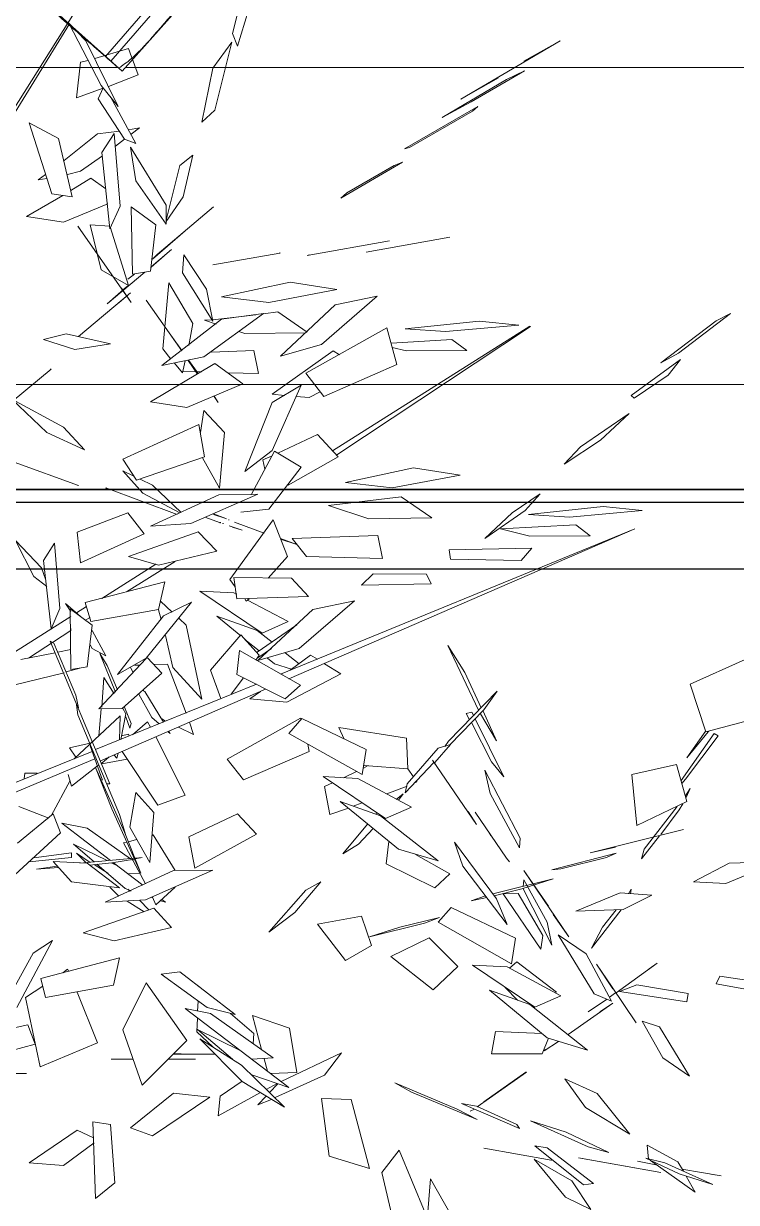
# Model space of a CAD drawing. Header units: metres. Extents: x 42 to 199, y -121 to 268.
# Drawn here: x 123.85 to 124.922, y -85.01 to -83.238 of the extents above; entities that cross this region are included whole.
import ezdxf

# ---------------------------------------------------------------- set-up
doc = ezdxf.new("R2010")
doc.units = ezdxf.units.M
doc.header["$LTSCALE"] = 0.3
doc.layers.get('0').update_dxf_attribs({"color": 8})
doc.layers.add('A-ELEVATION 3', color=8, linetype='Continuous')
doc.layers.add('A-Glass', color=8, linetype='Continuous')
for name, color, linetype, lineweight in [('A-Furniture', 8, 'Continuous', 0), ('A-Hatch', 8, 'Continuous', 9), ('A-LANDSCAPE', 8, 'Continuous', 5), ('DA HOUSE ARCH LAYOUT', 8, 'Continuous', 9)]:
    doc.layers.add(name, color=color, linetype=linetype, lineweight=lineweight)

# ---------------------------------------------------------------- blocks, each defined once
blk = doc.blocks.new('360W_2201 SOUTH_BASE PLAN$0$daybed')
at = {"ltscale": 0.01}
blk.add_wipeout([(2200183.6, -294319.2), (2201887.6, -294319.2), (2201887.6, -294292.4), (2201907.6, -294272.1), (2201887.6, -292874.6), (2201753.1, -292860.7), (2201600.2, -292878.7), (2201465.7, -292864.8), (2201312.9, -292882.9), (2201169, -292869), (2201025.5, -292887), (2200891, -292873), (2200812.1, -292877.8), (2200825.6, -292788.9), (2200818.4, -292713.2), (2200795.6, -292656.8), (2200777.3, -292622.8), (2200752.9, -292590.8), (2200718.4, -292556.3), (2200655.4, -292516.6), (2200628, -292505), (2200571.1, -292493.3), (2200528.4, -292488.2), (2200491.8, -292489.2), (2200450.7, -292496.3), (2200412.6, -292508), (2200367.4, -292531.9), (2200339.5, -292552.7), (2200302.4, -292589.8), (2200283.6, -292610.1), (2200263.3, -292646.2), (2200254.6, -292664.5), (2200238.9, -292699), (2200230.8, -292735.6), (2200225.2, -292755.9), (2200225.7, -292783.3), (2200227.7, -292822.9), (2200231.8, -292848.3), (2200238.9, -292875.2), (2200183.6, -292874.6), (2200183.6, -292894.8), (2200163.4, -292895.1), (2200183.6, -294285.7)], dxfattribs=at)
blk.add_line((2201907.5, -294261), (2200183.3, -294285.7))
blk.add_lwpolyline([(2200183.6, -294319.2), (2200183.6, -292874.6), (2201887.6, -292874.6), (2201887.6, -294319.2)], close=True)
blk.add_lwpolyline([(2200183.5, -294296.8), (2201165.9, -294282.7), (2201907.6, -294272.1)])
blk.add_open_spline([(2200352.2, -294049.5), (2200320.9, -294050.5), (2200292.3, -294052.1), (2200246.6, -294054.9), (2200220, -294058.8), (2200205.1, -294061), (2200198, -294063.4), (2200180.2, -294066.6), (2200180.2, -294070), (2200181.9, -294190), (2200183.7, -294310.1), (2200183.7, -294314.2), (2200210, -294317.3), (2200222.3, -294318.4), (2200236.1, -294318.9), (2200257.3, -294319), (2200412.5, -294316.9), (2200789.4, -294311.5), (2201166.3, -294306.1), (2201422.7, -294302.4), (2201679.2, -294298.7), (2201834.4, -294296.4), (2201855.6, -294295.7), (2201869.4, -294294.8), (2201881.7, -294293.4), (2201907.9, -294289.5), (2201907.8, -294285.4), (2201906.1, -294165.3), (2201904.4, -294045.3), (2201904.3, -294041.9), (2201886.4, -294039.2), (2201879.2, -294037), (2201864.3, -294035.2), (2201837.6, -294032.1), (2201791.8, -294030.7), (2201764, -294029.8), (2201733.7, -294029.8)], degree=2, knots=[0, 0, 0, 1, 1, 2, 2, 3, 3, 4, 4, 5, 5, 6, 6, 7, 8, 9, 9, 10, 10, 11, 11, 12, 13, 14, 14, 15, 15, 16, 16, 17, 17, 18, 18, 19, 19, 20, 20, 20])
blk = doc.blocks.new('02PTRX29')
at = {"color": 8, "linetype": 'Continuous', "transparency": 33554572}
for p, q in [((-0.19261, 0.30615), (-0.1446, 0.22999)), ((-0.22335, 0.27401), (-0.22885, 0.2921)), ((-0.22543, 0.29097), (-0.22202, 0.27756)), ((-0.22202, 0.27756), (-0.22335, 0.27401)), ((-0.18559, 0.26313), (-0.17667, 0.28034)), ((-0.17667, 0.28034), (-0.18141, 0.27553)), ((-0.17686, 0.28021), (-0.14555, 0.22936)), ((-0.30267, 0.26984), (-0.31272, 0.27553)), ((-0.28521, 0.25934), (-0.31272, 0.27553)), ((-0.21652, 0.26794), (-0.22183, 0.27515)), ((-0.21709, 0.2563), (-0.22183, 0.27515)), ((-0.18141, 0.27553), (-0.19033, 0.25731)), ((-0.19583, 0.26604), (-0.19318, 0.27338)), ((-0.19318, 0.27338), (-0.18388, 0.2706)), ((-0.21348, 0.25301), (-0.21652, 0.26794)), ((-0.18198, 0.27009), (-0.17989, 0.26959)), ((-0.17989, 0.26959), (-0.17875, 0.25972)), ((-0.29792, 0.26478), (-0.30286, 0.26718)), ((-0.30286, 0.26718), (-0.28806, 0.25858)), ((-0.28009, 0.25428), (-0.29792, 0.26478)), ((-0.28521, 0.25934), (-0.29565, 0.26528)), ((-0.18767, 0.26288), (-0.19583, 0.26604)), ((-0.19033, 0.25731), (-0.18559, 0.26313)), ((-0.18615, 0.26237), (-0.18615, 0.2625)), ((-0.18615, 0.2625), (-0.18483, 0.25947)), ((-0.17875, 0.25972), (-0.18615, 0.26237)), ((-0.28009, 0.25428), (-0.28806, 0.25858)), ((-0.19526, 0.24707), (-0.18824, 0.25997)), ((-0.18483, 0.25947), (-0.19204, 0.24821)), ((-0.28995, 0.25731), (-0.28844, 0.25605)), ((-0.26965, 0.24555), (-0.28995, 0.25731)), ((-0.28844, 0.25605), (-0.27098, 0.24593)), ((-0.21348, 0.25301), (-0.21709, 0.2563)), ((-0.17382, 0.24846), (-0.16566, 0.25276)), ((-0.16566, 0.25276), (-0.17192, 0.23315)), ((-0.19393, 0.2496), (-0.19621, 0.25137)), ((-0.19621, 0.25137), (-0.19318, 0.25086)), ((-0.19204, 0.24821), (-0.19526, 0.24707)), ((-0.19204, 0.24821), (-0.18957, 0.24631)), ((-0.18919, 0.24985), (-0.1909, 0.22974)), ((-0.18464, 0.24972), (-0.19071, 0.25048)), ((-0.18578, 0.24454), (-0.18919, 0.24985)), ((-0.17534, 0.24239), (-0.18464, 0.24972)), ((-0.17762, 0.23227), (-0.17382, 0.24846)), ((-0.27098, 0.24593), (-0.26965, 0.24555)), ((-0.20361, 0.22999), (-0.19374, 0.24606)), ((-0.19374, 0.24606), (-0.19526, 0.23669)), ((-0.26908, 0.24188), (-0.252, 0.23189)), ((-0.26908, 0.24188), (-0.2668, 0.241)), ((-0.21101, 0.24378), (-0.20836, 0.23227)), ((-0.20741, 0.241), (-0.21101, 0.24378)), ((-0.18805, 0.22341), (-0.18578, 0.24454)), ((-0.18596, 0.24365), (-0.17989, 0.23935)), ((-0.25371, 0.2334), (-0.2668, 0.241)), ((-0.20361, 0.22581), (-0.20741, 0.241)), ((-0.17989, 0.23935), (-0.17629, 0.23847)), ((-0.16813, 0.23695), (-0.17021, 0.23847)), ((-0.19526, 0.23669), (-0.20361, 0.22468)), ((-0.18691, 0.23454), (-0.18274, 0.23745)), ((-0.17724, 0.23404), (-0.18274, 0.23745)), ((-0.17059, 0.23733), (-0.16813, 0.23695)), ((-0.252, 0.23189), (-0.25371, 0.2334)), ((-0.20361, 0.22543), (-0.20836, 0.23227)), ((-0.17192, 0.23315), (-0.17762, 0.23227)), ((-0.17496, 0.23265), (-0.1649, 0.22683)), ((-0.21671, 0.22948), (-0.20115, 0.21633)), ((-0.20361, 0.22468), (-0.20361, 0.22999)), ((-0.19393, 0.22948), (-0.20077, 0.22455)), ((-0.19393, 0.22948), (-0.19431, 0.21089)), ((-0.1909, 0.22974), (-0.18805, 0.22341)), ((-0.17515, 0.22531), (-0.18748, 0.23037)), ((-0.1649, 0.22683), (-0.17515, 0.22531)), ((-0.19982, 0.21506), (-0.20893, 0.2229)), ((-0.19925, 0.21165), (-0.20077, 0.22455)), ((-0.19393, 0.20304), (-0.17913, 0.22417)), ((-0.19318, 0.20772), (-0.18824, 0.22366)), ((-0.18805, 0.22417), (-0.18255, 0.22455)), ((-0.18255, 0.22455), (-0.18559, 0.21203)), ((-0.17951, 0.22366), (-0.17913, 0.22417)), ((-0.25902, 0.21696), (-0.28217, 0.22113)), ((-0.2427, 0.21607), (-0.26547, 0.22012)), ((-0.2427, 0.21607), (-0.24327, 0.2162)), ((-0.23511, 0.21658), (-0.23511, 0.21683)), ((-0.21652, 0.21342), (-0.23511, 0.21671)), ((-0.23511, 0.21671), (-0.23511, 0.21658)), ((-0.20855, 0.2162), (-0.21481, 0.20671)), ((-0.20817, 0.21127), (-0.20855, 0.2162)), ((-0.19944, 0.21291), (-0.20513, 0.21772)), ((-0.20304, 0.21595), (-0.19944, 0.21278)), ((-0.19982, 0.21506), (-0.20115, 0.21633)), ((-0.21652, 0.19786), (-0.20817, 0.21127)), ((-0.19431, 0.21089), (-0.19925, 0.21165)), ((-0.19773, 0.21139), (-0.18729, 0.20266)), ((-0.19299, 0.2095), (-0.19488, 0.21089)), ((-0.18559, 0.21203), (-0.19318, 0.20772)), ((-0.25086, 0.20659), (-0.23796, 0.20861)), ((-0.23208, 0.20304), (-0.25086, 0.20659)), ((-0.23796, 0.20861), (-0.21898, 0.20456)), ((-0.21481, 0.20671), (-0.21652, 0.19786)), ((-0.21101, 0.19722), (-0.20437, 0.20848)), ((-0.20437, 0.20848), (-0.20266, 0.19014)), ((-0.19393, 0.20304), (-0.19128, 0.20696)), ((-0.19318, 0.20772), (-0.19261, 0.20734)), ((-0.18729, 0.20266), (-0.19261, 0.20734)), ((-0.24669, 0.1914), (-0.26206, 0.20481)), ((-0.25048, 0.20241), (-0.26206, 0.20481)), ((-0.21898, 0.20456), (-0.23208, 0.20304)), ((-0.20798, 0.18963), (-0.19811, 0.20368)), ((-0.19052, 0.20292), (-0.19374, 0.2057)), ((-0.19374, 0.2057), (-0.17932, 0.19356)), ((-0.35997, 0.20001), (-0.35599, 0.19798)), ((-0.34555, 0.189), (-0.35997, 0.20001)), ((-0.2353, 0.18812), (-0.25048, 0.20241)), ((-0.23454, 0.20039), (-0.2427, 0.19482)), ((-0.23056, 0.19988), (-0.23454, 0.20039)), ((-0.23056, 0.20001), (-0.21405, 0.18799)), ((-0.21898, 0.19836), (-0.23056, 0.20001)), ((-0.21652, 0.19824), (-0.22847, 0.19963)), ((-0.35599, 0.19798), (-0.34062, 0.18634)), ((-0.30456, 0.19634), (-0.25086, 0.16079)), ((-0.30456, 0.19634), (-0.30438, 0.19634)), ((-0.30438, 0.19634), (-0.30438, 0.19646)), ((-0.30438, 0.19646), (-0.24972, 0.16193)), ((-0.30134, 0.19672), (-0.29033, 0.19786)), ((-0.28103, 0.19495), (-0.30134, 0.19672)), ((-0.29033, 0.19786), (-0.26984, 0.19571)), ((-0.26756, 0.18584), (-0.26472, 0.19596)), ((-0.26472, 0.19596), (-0.24232, 0.18343)), ((-0.20247, 0.18559), (-0.21898, 0.19836)), ((-0.21746, 0.19697), (-0.21424, 0.19811)), ((-0.21424, 0.19811), (-0.21633, 0.19824)), ((-0.20987, 0.19115), (-0.21101, 0.19722)), ((-0.28692, 0.18976), (-0.28274, 0.1928)), ((-0.28274, 0.1928), (-0.26604, 0.19178)), ((-0.26984, 0.19571), (-0.28103, 0.19495)), ((-0.22543, 0.19444), (-0.24232, 0.19457)), ((-0.22373, 0.19495), (-0.22543, 0.19444)), ((-0.20494, 0.19393), (-0.20798, 0.18976)), ((-0.18824, 0.19153), (-0.17591, 0.19431)), ((-0.16965, 0.1928), (-0.17837, 0.19001)), ((-0.17591, 0.19431), (-0.16965, 0.1928)), ((-0.27022, 0.18963), (-0.28692, 0.18976)), ((-0.26623, 0.19052), (-0.27022, 0.18963)), ((-0.24991, 0.18963), (-0.25162, 0.18849)), ((-0.24991, 0.18963), (-0.23303, 0.17762)), ((-0.24669, 0.1914), (-0.2353, 0.18812)), ((-0.22923, 0.18331), (-0.2279, 0.18976)), ((-0.2279, 0.18976), (-0.21614, 0.18925)), ((-0.20266, 0.19014), (-0.20494, 0.18736)), ((-0.17837, 0.19001), (-0.18824, 0.19153)), ((-0.33246, 0.17724), (-0.34612, 0.18723)), ((-0.34271, 0.18293), (-0.34612, 0.18723)), ((-0.34062, 0.18634), (-0.34555, 0.189)), ((-0.21405, 0.18799), (-0.20247, 0.18559)), ((-0.21253, 0.18331), (-0.20987, 0.18698)), ((-0.20968, 0.18698), (-0.21234, 0.18318)), ((-0.20987, 0.18698), (-0.20968, 0.18698)), ((-0.20817, 0.18356), (-0.20893, 0.18685)), ((-0.20817, 0.18356), (-0.20589, 0.18622)), ((-0.34271, 0.18293), (-0.33322, 0.17648)), ((-0.24726, 0.17698), (-0.26756, 0.18584)), ((-0.24232, 0.18343), (-0.24726, 0.17698)), ((-0.22069, 0.18356), (-0.22923, 0.18331)), ((-0.22487, 0.18053), (-0.21709, 0.18609)), ((-0.19925, 0.17546), (-0.21709, 0.18609)), ((-0.21348, 0.18381), (-0.20836, 0.18394)), ((-0.17173, 0.18457), (-0.15712, 0.17243)), ((-0.17154, 0.18457), (-0.17173, 0.18457)), ((-0.241, 0.18015), (-0.23303, 0.17534)), ((-0.241, 0.18015), (-0.23303, 0.16206)), ((-0.22487, 0.18053), (-0.20931, 0.17395)), ((-0.33322, 0.17648), (-0.33246, 0.17724)), ((-0.24327, 0.17673), (-0.24631, 0.17825)), ((-0.23967, 0.17698), (-0.24327, 0.17673)), ((-0.23303, 0.17762), (-0.23644, 0.17724)), ((-0.2169, 0.17711), (-0.21803, 0.17534)), ((-0.21803, 0.17534), (-0.2169, 0.17698)), ((-0.2169, 0.17698), (-0.2169, 0.17711)), ((-0.22543, 0.15624), (-0.23303, 0.17534)), ((-0.21974, 0.16699), (-0.21405, 0.17306)), ((-0.2131, 0.16699), (-0.21405, 0.17306)), ((-0.20931, 0.17395), (-0.19925, 0.17546)), ((-0.16092, 0.17622), (-0.17515, 0.16851)), ((-0.17059, 0.16699), (-0.16092, 0.17622)), ((-0.33189, 0.1723), (-0.31842, 0.16307)), ((-0.32392, 0.16484), (-0.33189, 0.1723)), ((-0.21841, 0.15155), (-0.21974, 0.16699)), ((-0.21424, 0.16028), (-0.21272, 0.16927)), ((-0.21272, 0.16927), (-0.19166, 0.15965)), ((-0.17515, 0.16851), (-0.18103, 0.16218)), ((-0.18103, 0.16218), (-0.17059, 0.16699)), ((-0.32392, 0.16484), (-0.31386, 0.15826)), ((-0.25124, 0.16028), (-0.24555, 0.16648)), ((-0.24555, 0.16648), (-0.23454, 0.1613)), ((-0.31386, 0.15826), (-0.31842, 0.16307)), ((-0.23739, 0.15244), (-0.25124, 0.16028)), ((-0.2501, 0.16168), (-0.2501, 0.16155)), ((-0.23359, 0.1618), (-0.241, 0.15737)), ((-0.23359, 0.1618), (-0.22714, 0.14978)), ((-0.23303, 0.16206), (-0.22543, 0.15624)), ((-0.23037, 0.1594), (-0.23303, 0.16054)), ((-0.21367, 0.16003), (-0.21841, 0.15155)), ((-0.19545, 0.15383), (-0.21424, 0.16028)), ((-0.27212, 0.15725), (-0.28502, 0.15522)), ((-0.25333, 0.1532), (-0.27212, 0.15725)), ((-0.23208, 0.14574), (-0.241, 0.15737)), ((-0.23037, 0.1594), (-0.23094, 0.15687)), ((-0.19166, 0.15965), (-0.19545, 0.15383)), ((-0.16149, 0.15877), (-0.17932, 0.15231)), ((-0.26623, 0.15168), (-0.28502, 0.15522)), ((-0.1964, 0.15409), (-0.19982, 0.15244)), ((-0.19166, 0.15636), (-0.19716, 0.15016)), ((-0.19166, 0.15636), (-0.19488, 0.15484)), ((-0.25333, 0.1532), (-0.26623, 0.15168)), ((-0.19982, 0.15244), (-0.20779, 0.14485)), ((-0.18691, 0.15168), (-0.20665, 0.14434)), ((-0.18691, 0.15168), (-0.18729, 0.15143)), ((-0.17932, 0.15231), (-0.17913, 0.15231)), ((-0.29944, 0.14472), (-0.30722, 0.15004)), ((-0.30722, 0.15004), (-0.30305, 0.14536)), ((-0.2687, 0.14915), (-0.27724, 0.14333)), ((-0.24859, 0.14675), (-0.2687, 0.14915)), ((-0.22904, 0.14991), (-0.21044, 0.14181)), ((-0.21822, 0.14978), (-0.22904, 0.14991)), ((-0.19925, 0.14105), (-0.21822, 0.14978)), ((-0.20741, 0.14472), (-0.19716, 0.15016)), ((-0.32468, 0.14649), (-0.3355, 0.14536)), ((-0.3355, 0.14536), (-0.31538, 0.14359)), ((-0.304, 0.14434), (-0.32468, 0.14649)), ((-0.304, 0.14434), (-0.31538, 0.14359)), ((-0.30305, 0.14536), (-0.29185, 0.13764)), ((-0.29185, 0.13764), (-0.29944, 0.14472)), ((-0.25978, 0.14308), (-0.24859, 0.14675)), ((-0.2243, 0.14498), (-0.23208, 0.14574)), ((-0.22012, 0.14321), (-0.21671, 0.14447)), ((-0.22012, 0.14321), (-0.21671, 0.14434)), ((-0.19754, 0.1389), (-0.19299, 0.14472)), ((-0.19299, 0.14472), (-0.17894, 0.13941)), ((-0.32107, 0.1384), (-0.31709, 0.14143)), ((-0.31709, 0.14143), (-0.29622, 0.1403)), ((-0.27724, 0.14333), (-0.25978, 0.14308)), ((-0.23322, 0.14283), (-0.2372, 0.13271)), ((-0.22126, 0.12625), (-0.23322, 0.14283)), ((-0.22259, 0.14219), (-0.23075, 0.13916)), ((-0.22468, 0.13992), (-0.22107, 0.14118)), ((-0.22202, 0.1408), (-0.22468, 0.13992)), ((-0.22107, 0.14283), (-0.22107, 0.14283)), ((-0.22107, 0.14283), (-0.22088, 0.14283)), ((-0.22031, 0.14308), (-0.22012, 0.14321)), ((-0.22031, 0.14308), (-0.22031, 0.14308)), ((-0.21936, 0.14181), (-0.21955, 0.14181)), ((-0.21936, 0.14181), (-0.21936, 0.14169)), ((-0.21936, 0.14169), (-0.21936, 0.14181)), ((-0.2186, 0.14207), (-0.21879, 0.14207)), ((-0.21879, 0.14207), (-0.2186, 0.14207)), ((-0.21841, 0.14207), (-0.2186, 0.14207)), ((-0.2186, 0.14207), (-0.2186, 0.14194)), ((-0.21462, 0.14346), (-0.21841, 0.14207)), ((-0.19925, 0.14105), (-0.21044, 0.14181)), ((-0.2353, 0.10007), (-0.33341, 0.1403)), ((-0.33341, 0.1403), (-0.23758, 0.0988)), ((-0.30438, 0.13827), (-0.32107, 0.1384)), ((-0.30438, 0.13827), (-0.29622, 0.1403)), ((-0.26225, 0.13852), (-0.26358, 0.13207)), ((-0.23853, 0.13764), (-0.26225, 0.13852)), ((-0.24251, 0.13271), (-0.23853, 0.13764)), ((-0.2353, 0.13764), (-0.23986, 0.13599)), ((-0.23986, 0.13599), (-0.2353, 0.13751)), ((-0.21253, 0.13954), (-0.21765, 0.1341)), ((-0.21253, 0.13954), (-0.19318, 0.13271)), ((-0.17989, 0.13093), (-0.19754, 0.1389)), ((-0.17894, 0.13941), (-0.17989, 0.13093)), ((-0.28198, 0.13448), (-0.30494, 0.13498)), ((-0.30191, 0.13157), (-0.30494, 0.13498)), ((-0.28198, 0.13448), (-0.28236, 0.13195)), ((-0.21765, 0.1341), (-0.20153, 0.1303)), ((-0.17268, 0.13637), (-0.1742, 0.11828)), ((-0.17268, 0.13637), (-0.16965, 0.13157)), ((-0.16908, 0.12954), (-0.16187, 0.13713)), ((-0.16187, 0.13713), (-0.16699, 0.12714)), ((-0.28236, 0.13195), (-0.30191, 0.13157)), ((-0.26358, 0.13207), (-0.24251, 0.13271)), ((-0.2372, 0.13271), (-0.23189, 0.12663)), ((-0.19261, 0.12284), (-0.20608, 0.13131)), ((-0.19318, 0.13271), (-0.20153, 0.1303)), ((-0.17173, 0.11259), (-0.16965, 0.13157)), ((-0.27572, 0.12777), (-0.27705, 0.12512)), ((-0.26092, 0.1279), (-0.27572, 0.12777)), ((-0.25769, 0.12474), (-0.26092, 0.1279)), ((-0.20058, 0.13055), (-0.20077, 0.13055)), ((-0.20077, 0.13055), (-0.18578, 0.12107)), ((-0.17021, 0.12638), (-0.16908, 0.12954)), ((-0.27705, 0.12512), (-0.25769, 0.12474)), ((-0.24308, 0.12157), (-0.23834, 0.12663)), ((-0.2224, 0.12689), (-0.23834, 0.12663)), ((-0.22316, 0.12094), (-0.2224, 0.12689)), ((-0.22278, 0.12423), (-0.22126, 0.12625)), ((-0.20323, 0.12562), (-0.18122, 0.11993)), ((-0.20153, 0.11803), (-0.20323, 0.12562)), ((-0.16699, 0.12714), (-0.17059, 0.12436)), ((-0.24308, 0.12157), (-0.22316, 0.12094)), ((-0.21291, 0.12309), (-0.23018, 0.11145)), ((-0.22581, 0.12031), (-0.22657, 0.12094)), ((-0.22581, 0.12031), (-0.22543, 0.12094)), ((-0.22316, 0.12221), (-0.2224, 0.12258)), ((-0.2224, 0.12258), (-0.21291, 0.12309)), ((-0.18578, 0.12107), (-0.18615, 0.12119)), ((-0.2558, 0.12043), (-0.24422, 0.11803)), ((-0.2558, 0.12043), (-0.24043, 0.10715)), ((-0.22904, 0.10386), (-0.24422, 0.11803)), ((-0.23739, 0.11462), (-0.22619, 0.12056)), ((-0.20285, 0.11626), (-0.21063, 0.12005)), ((-0.21063, 0.12005), (-0.19811, 0.10449)), ((-0.20209, 0.12031), (-0.20532, 0.11727)), ((-0.20228, 0.11525), (-0.20153, 0.1179)), ((-0.18274, 0.11462), (-0.20153, 0.11803)), ((-0.18312, 0.1136), (-0.17705, 0.11816)), ((-0.18122, 0.11993), (-0.18274, 0.11462)), ((-0.17875, 0.11702), (-0.1816, 0.11879)), ((-0.17572, 0.11968), (-0.17989, 0.11601)), ((-0.17724, 0.1174), (-0.17572, 0.11968)), ((-0.17705, 0.11816), (-0.17724, 0.10133)), ((-0.1742, 0.11828), (-0.17173, 0.11259)), ((-0.23018, 0.11145), (-0.23739, 0.11462)), ((-0.21765, 0.11613), (-0.22885, 0.11221)), ((-0.2243, 0.11069), (-0.21765, 0.11613)), ((-0.20722, 0.1155), (-0.20912, 0.1136)), ((-0.19014, 0.09994), (-0.20285, 0.11626)), ((-0.18122, 0.11499), (-0.18255, 0.11575)), ((-0.1279, 0.08489), (-0.17724, 0.11601)), ((-0.23986, 0.11373), (-0.22885, 0.10614)), ((-0.22885, 0.11221), (-0.23303, 0.10892)), ((-0.20912, 0.1136), (-0.21348, 0.09311)), ((-0.18312, 0.11221), (-0.18691, 0.10513)), ((-0.18179, 0.10209), (-0.18312, 0.1136)), ((-0.17724, 0.11221), (-0.17724, 0.11272)), ((-0.16547, 0.10449), (-0.17724, 0.11221)), ((-0.2816, 0.10804), (-0.29014, 0.09007)), ((-0.28635, 0.10057), (-0.2816, 0.10804)), ((-0.22942, 0.10538), (-0.2243, 0.11095)), ((-0.22942, 0.10652), (-0.22543, 0.10968)), ((-0.2243, 0.11095), (-0.21595, 0.10121)), ((-0.20551, 0.10196), (-0.20342, 0.11082)), ((-0.17154, 0.10918), (-0.18805, 0.06971)), ((-0.18255, 0.10816), (-0.18312, 0.10715)), ((-0.17856, 0.09425), (-0.17249, 0.10867)), ((-0.17249, 0.10867), (-0.17154, 0.10918)), ((-0.24365, 0.10538), (-0.24555, 0.10424)), ((-0.24365, 0.10538), (-0.23796, 0.10121)), ((-0.24081, 0.09703), (-0.22392, 0.10665)), ((-0.24043, 0.10715), (-0.22904, 0.10386)), ((-0.23663, 0.10601), (-0.24043, 0.10298)), ((-0.23359, 0.10298), (-0.2317, 0.10449)), ((-0.23284, 0.10715), (-0.22904, 0.10462)), ((-0.23075, 0.10538), (-0.23037, 0.10563)), ((-0.22847, 0.10399), (-0.22942, 0.10538)), ((-0.22392, 0.10665), (-0.22316, 0.09994)), ((-0.20247, 0.10032), (-0.19849, 0.10462)), ((-0.19811, 0.10449), (-0.19014, 0.09994)), ((-0.19811, 0.10449), (-0.19811, 0.10437)), ((-0.18957, 0.09513), (-0.18521, 0.10576)), ((-0.18521, 0.10576), (-0.18729, 0.10247)), ((-0.18312, 0.10715), (-0.18691, 0.10513)), ((-0.17724, 0.1069), (-0.17363, 0.10614)), ((-0.16338, 0.10411), (-0.17287, 0.10601)), ((-0.34878, 0.09728), (-0.36396, 0.10411)), ((-0.24745, 0.10298), (-0.252, 0.10019)), ((-0.23834, 0.10146), (-0.23359, 0.10298)), ((-0.21348, 0.09311), (-0.20551, 0.10196)), ((-0.20399, 0.10285), (-0.20912, 0.08931)), ((-0.20399, 0.10285), (-0.2002, 0.10272)), ((-0.19811, 0.10437), (-0.18502, 0.09045)), ((-0.1964, 0.1026), (-0.19488, 0.1026)), ((-0.1945, 0.10057), (-0.19374, 0.10196)), ((-0.18729, 0.10247), (-0.19014, 0.09577)), ((-0.18179, 0.10209), (-0.17724, 0.10133)), ((-0.1797, 0.10171), (-0.17591, 0.1007)), ((-0.1797, 0.10171), (-0.1797, 0.10171)), ((-0.2909, 0.09071), (-0.28635, 0.10057)), ((-0.23701, 0.09235), (-0.252, 0.10019)), ((-0.2372, 0.09905), (-0.23739, 0.09893)), ((-0.22316, 0.09994), (-0.23663, 0.09324)), ((-0.23568, 0.09994), (-0.23606, 0.09981)), ((-0.22164, 0.0945), (-0.22506, 0.09905)), ((-0.21595, 0.10121), (-0.21879, 0.09336)), ((-0.19147, 0.09058), (-0.20247, 0.10032)), ((-0.18919, 0.09463), (-0.18634, 0.09918)), ((-0.18634, 0.09918), (-0.18578, 0.09096)), ((-0.17534, 0.10045), (-0.1613, 0.09703)), ((-0.35314, 0.08413), (-0.34878, 0.09728)), ((-0.29166, 0.0902), (-0.29527, 0.09539)), ((-0.29527, 0.09539), (-0.28179, 0.08147)), ((-0.23663, 0.09324), (-0.24081, 0.09703)), ((-0.1854, 0.07603), (-0.23113, 0.09589)), ((-0.2298, 0.09526), (-0.22676, 0.09324)), ((-0.22866, 0.09728), (-0.18407, 0.07919)), ((-0.21765, 0.09678), (-0.21746, 0.09678)), ((-0.20285, 0.08678), (-0.19773, 0.09526)), ((-0.19773, 0.09526), (-0.19716, 0.09551)), ((-0.19735, 0.09539), (-0.19735, 0.09564)), ((-0.22676, 0.09324), (-0.23701, 0.09235)), ((-0.19602, 0.0945), (-0.19963, 0.08805)), ((-0.17932, 0.09071), (-0.17856, 0.09425)), ((-0.17913, 0.08881), (-0.17875, 0.09159)), ((-0.29508, 0.0816), (-0.29147, 0.08982)), ((-0.29071, 0.08906), (-0.29508, 0.0816)), ((-0.28217, 0.08046), (-0.29166, 0.0902)), ((-0.28881, 0.08855), (-0.28825, 0.08957)), ((-0.28673, 0.08919), (-0.28825, 0.08957)), ((-0.28768, 0.08742), (-0.28673, 0.08919)), ((-0.19204, 0.09096), (-0.19393, 0.0864)), ((-0.19356, 0.08514), (-0.19242, 0.0883)), ((-0.19242, 0.08906), (-0.19166, 0.09058)), ((-0.19109, 0.08198), (-0.19242, 0.08906)), ((-0.18502, 0.09045), (-0.19147, 0.09058)), ((-0.17818, 0.07666), (-0.1909, 0.08855)), ((-0.1909, 0.08855), (-0.19071, 0.08185)), ((-0.19071, 0.06123), (-0.17913, 0.08881)), ((-0.18559, 0.09045), (-0.18502, 0.08299)), ((-0.35314, 0.08413), (-0.36529, 0.08729)), ((-0.29716, 0.0716), (-0.28919, 0.08767)), ((-0.28825, 0.08653), (-0.29375, 0.07578)), ((-0.25143, 0.08527), (-0.27022, 0.08236)), ((-0.25902, 0.07919), (-0.24118, 0.0878)), ((-0.25295, 0.0821), (-0.25143, 0.08527)), ((-0.24118, 0.0878), (-0.23758, 0.08362)), ((-0.241, 0.08742), (-0.24081, 0.08792)), ((-0.24081, 0.08792), (-0.2205, 0.07654)), ((-0.21006, 0.08678), (-0.2112, 0.08337)), ((-0.20703, 0.08539), (-0.2112, 0.08337)), ((-0.20247, 0.08767), (-0.20342, 0.08704)), ((-0.19963, 0.08805), (-0.20171, 0.08628)), ((-0.19849, 0.08691), (-0.19925, 0.08539)), ((-0.19431, 0.08324), (-0.19849, 0.08691)), ((-0.19356, 0.08514), (-0.19393, 0.0864)), ((-0.35542, 0.08362), (-0.35656, 0.08299)), ((-0.34745, 0.07097), (-0.35656, 0.08299)), ((-0.34631, 0.07059), (-0.35542, 0.08362)), ((-0.35371, 0.08413), (-0.3539, 0.08425)), ((-0.35371, 0.08413), (-0.34783, 0.07692)), ((-0.34783, 0.07692), (-0.35314, 0.08438)), ((-0.2706, 0.07388), (-0.27022, 0.08236)), ((-0.25788, 0.07224), (-0.23758, 0.08362)), ((-0.20077, 0.08274), (-0.20893, 0.06654)), ((-0.20437, 0.08425), (-0.20475, 0.08362)), ((-0.20418, 0.08413), (-0.20475, 0.08362)), ((-0.19318, 0.08349), (-0.19337, 0.08299)), ((-0.19128, 0.08299), (-0.19318, 0.08349)), ((-0.27895, 0.07957), (-0.28236, 0.08058)), ((-0.28236, 0.08058), (-0.278, 0.07565)), ((-0.28084, 0.08008), (-0.28179, 0.08147)), ((-0.27041, 0.06971), (-0.27895, 0.07957)), ((-0.25788, 0.07224), (-0.25902, 0.07919)), ((-0.24327, 0.07869), (-0.24289, 0.08071)), ((-0.22506, 0.07084), (-0.24327, 0.07869)), ((-0.20134, 0.06376), (-0.19147, 0.07869)), ((-0.18596, 0.07072), (-0.18255, 0.08021)), ((-0.00759, 0.00772), (-0.18312, 0.07869)), ((-0.17686, 0.0797), (-0.18255, 0.08096)), ((-0.17686, 0.0797), (-0.17856, 0.07704)), ((-0.29716, 0.0716), (-0.29375, 0.07578)), ((-0.28957, 0.05845), (-0.27743, 0.07628)), ((-0.27743, 0.07628), (-0.27914, 0.07363)), ((-0.278, 0.07565), (-0.27781, 0.07565)), ((-0.27781, 0.07565), (-0.26984, 0.06718)), ((-0.2205, 0.07654), (-0.22506, 0.07084)), ((-0.1928, 0.07654), (-0.18578, 0.07527)), ((-0.19033, 0.07818), (-0.18995, 0.07679)), ((-0.18995, 0.07679), (-0.18919, 0.07768)), ((-0.18786, 0.07717), (-0.18578, 0.0754)), ((-0.13947, 0.05794), (-0.18388, 0.07666)), ((-0.34498, 0.07502), (-0.34783, 0.06477)), ((-0.33265, 0.07224), (-0.34498, 0.07502)), ((-0.33265, 0.07224), (-0.33398, 0.05819)), ((-0.29185, 0.0735), (-0.30172, 0.05465)), ((-0.29337, 0.06705), (-0.29185, 0.0735)), ((-0.2706, 0.07388), (-0.27212, 0.0716)), ((-0.25845, 0.07477), (-0.2706, 0.07388)), ((-0.25826, 0.07401), (-0.25959, 0.07477)), ((-0.25276, 0.07135), (-0.25637, 0.07312)), ((-0.18407, 0.07426), (-0.19204, 0.0563)), ((-0.18407, 0.07426), (-0.18862, 0.06275)), ((-0.18502, 0.07489), (-0.18502, 0.07477)), ((-0.18502, 0.07477), (-0.18464, 0.07464)), ((-0.18464, 0.07464), (-0.17743, 0.06907)), ((-0.17743, 0.06907), (-0.17648, 0.07224)), ((-0.16452, 0.07261), (-0.16794, 0.07261)), ((-0.16433, 0.0711), (-0.16452, 0.07261)), ((-0.34745, 0.07097), (-0.3465, 0.06983)), ((-0.27306, 0.07021), (-0.27306, 0.07034)), ((-0.27306, 0.07021), (-0.2725, 0.06996)), ((-0.25675, 0.07122), (-0.27155, 0.06325)), ((-0.26984, 0.06718), (-0.27041, 0.06971)), ((-0.26472, 0.06692), (-0.27041, 0.06907)), ((-0.26434, 0.06009), (-0.24707, 0.07173)), ((-0.25675, 0.07122), (-0.24707, 0.07173)), ((-0.24745, 0.06895), (-0.24972, 0.06996)), ((-0.24897, 0.06123), (-0.24745, 0.06895)), ((-0.18805, 0.06971), (-0.1871, 0.06971)), ((-0.17705, 0.07059), (-0.17173, 0.06085)), ((-0.34878, 0.06844), (-0.34745, 0.06642)), ((-0.34764, 0.06591), (-0.34878, 0.06844)), ((-0.30153, 0.05199), (-0.29337, 0.06705)), ((-0.26737, 0.0654), (-0.26927, 0.06692)), ((-0.26927, 0.06692), (-0.26794, 0.06515)), ((-0.20134, 0.06376), (-0.20893, 0.06654)), ((-0.2002, 0.06174), (-0.19526, 0.0673)), ((-0.19356, 0.05769), (-0.19526, 0.0673)), ((-0.33398, 0.05819), (-0.34783, 0.06477)), ((-0.34669, 0.06414), (-0.34574, 0.06249)), ((-0.34574, 0.06249), (-0.34062, 0.05566)), ((-0.34517, 0.06338), (-0.33606, 0.05161)), ((-0.27155, 0.06325), (-0.26434, 0.06009)), ((-0.26794, 0.05161), (-0.25181, 0.06477)), ((-0.25181, 0.06477), (-0.26301, 0.06085)), ((-0.25542, 0.06351), (-0.25788, 0.06439)), ((-0.25409, 0.063), (-0.24897, 0.06123)), ((-0.18862, 0.06275), (-0.19659, 0.04491)), ((-0.17116, 0.06022), (-0.16281, 0.06338)), ((-0.29792, 0.04908), (-0.28919, 0.06186)), ((-0.2873, 0.06199), (-0.28957, 0.05845)), ((-0.26301, 0.06085), (-0.27895, 0.04833)), ((-0.26358, 0.06034), (-0.26377, 0.06047)), ((-0.26168, 0.06136), (-0.26206, 0.06161)), ((-0.22335, 0.06136), (-0.22866, 0.05579)), ((-0.22335, 0.06136), (-0.20987, 0.05503)), ((-0.2002, 0.06174), (-0.19906, 0.04795)), ((-0.19242, 0.05541), (-0.19071, 0.06123)), ((-0.17477, 0.05883), (-0.18824, 0.04845)), ((-0.18179, 0.05743), (-0.17477, 0.05883)), ((-0.17439, 0.05617), (-0.1723, 0.06136)), ((-0.1723, 0.06136), (-0.16243, 0.05326)), ((-0.34688, 0.05705), (-0.32107, 0.0506)), ((-0.29299, 0.0563), (-0.29356, 0.05541)), ((-0.25694, 0.05301), (-0.26092, 0.05731)), ((-0.2594, 0.05857), (-0.25257, 0.05035)), ((-0.21158, 0.0463), (-0.22866, 0.05579)), ((-0.20001, 0.05554), (-0.20608, 0.04567)), ((-0.19982, 0.05541), (-0.20001, 0.05554)), ((-0.19906, 0.04795), (-0.19356, 0.05769)), ((-0.19204, 0.0563), (-0.19659, 0.04491)), ((-0.19374, 0.04896), (-0.18179, 0.05743)), ((-0.16168, 0.04453), (-0.17439, 0.05617)), ((-0.33531, 0.04896), (-0.34024, 0.05528)), ((-0.30172, 0.05465), (-0.30153, 0.05199)), ((-0.2835, 0.05351), (-0.29508, 0.03783)), ((-0.28578, 0.04693), (-0.2835, 0.05351)), ((-0.26453, 0.04757), (-0.26528, 0.05377)), ((-0.25257, 0.05035), (-0.25694, 0.05301)), ((-0.20987, 0.05503), (-0.21158, 0.0463)), ((-0.19185, 0.05339), (-0.19792, 0.042)), ((-0.19318, 0.05364), (-0.19545, 0.05427)), ((-0.1928, 0.05351), (-0.19185, 0.05339)), ((-0.18729, 0.04845), (-0.17799, 0.05301)), ((-0.18369, 0.04807), (-0.17799, 0.05301)), ((-0.33606, 0.05161), (-0.33531, 0.04896)), ((-0.32828, 0.05048), (-0.32563, 0.04934)), ((-0.31045, 0.04592), (-0.32828, 0.05048)), ((-0.32107, 0.0506), (-0.3281, 0.05212)), ((-0.32563, 0.04934), (-0.31291, 0.04617)), ((-0.29868, 0.04807), (-0.29792, 0.04908)), ((-0.27269, 0.0501), (-0.28217, 0.04478)), ((-0.26794, 0.05161), (-0.27895, 0.04833)), ((-0.19697, 0.04934), (-0.19507, 0.04908)), ((-0.19507, 0.04896), (-0.19697, 0.04934)), ((-0.19488, 0.04908), (-0.1797, 0.04769)), ((-0.18255, 0.04795), (-0.17875, 0.05048)), ((-0.17875, 0.05048), (-0.18141, 0.04795)), ((-0.17743, 0.04934), (-0.17743, 0.0506)), ((-0.17743, 0.0506), (-0.16699, 0.04921)), ((-0.17743, 0.04934), (-0.16566, 0.04807)), ((-0.37326, 0.0482), (-0.35865, 0.04213)), ((-0.3596, 0.04769), (-0.37326, 0.0482)), ((-0.3596, 0.04769), (-0.34973, 0.04251)), ((-0.31291, 0.04617), (-0.31045, 0.04592)), ((-0.28578, 0.04693), (-0.29811, 0.03074)), ((-0.278, 0.04086), (-0.26453, 0.04757)), ((-0.2057, 0.04567), (-0.21652, 0.0458)), ((-0.21652, 0.0458), (-0.19792, 0.03757)), ((-0.189, 0.04782), (-0.19716, 0.04162)), ((-0.18862, 0.04782), (-0.19488, 0.04883)), ((-0.1945, 0.04845), (-0.19412, 0.04871)), ((-0.18445, 0.04744), (-0.19223, 0.04074)), ((-0.18179, 0.04769), (-0.19071, 0.04086)), ((-0.18862, 0.04769), (-0.18976, 0.04719)), ((-0.18862, 0.04782), (-0.18236, 0.04719)), ((-0.18748, 0.04491), (-0.18369, 0.04731)), ((-0.1723, 0.0482), (-0.18179, 0.04769)), ((-0.17743, 0.04251), (-0.1723, 0.0482)), ((-0.16775, 0.04605), (-0.17382, 0.04655)), ((-0.16775, 0.04605), (-0.17344, 0.04693)), ((-0.34973, 0.04251), (-0.35865, 0.04213)), ((-0.30267, 0.04567), (-0.31519, 0.02733)), ((-0.3021, 0.04061), (-0.31083, 0.04339)), ((-0.31083, 0.04339), (-0.29413, 0.03922)), ((-0.3095, 0.0358), (-0.30267, 0.04567)), ((-0.30912, 0.03137), (-0.30267, 0.04314)), ((-0.30267, 0.04314), (-0.30248, 0.04124)), ((-0.28217, 0.04478), (-0.278, 0.04086)), ((-0.24232, 0.04023), (-0.2465, 0.04251)), ((-0.23929, 0.03403), (-0.2465, 0.04251)), ((-0.18672, 0.03694), (-0.2057, 0.04567)), ((-0.19299, 0.04478), (-0.19621, 0.04491)), ((-0.19071, 0.04086), (-0.17743, 0.04251)), ((-0.33815, 0.03884), (-0.32942, 0.03947)), ((-0.33246, 0.04048), (-0.33227, 0.03922)), ((-0.3317, 0.03922), (-0.33246, 0.04048)), ((-0.32942, 0.03947), (-0.31709, 0.03441)), ((-0.30248, 0.04061), (-0.31045, 0.02505)), ((-0.30798, 0.0277), (-0.30115, 0.03934)), ((-0.29697, 0.03922), (-0.30741, 0.02391)), ((-0.29451, 0.03871), (-0.3021, 0.04061)), ((-0.30115, 0.03934), (-0.29697, 0.03922)), ((-0.24232, 0.04023), (-0.23208, 0.02859)), ((-0.20608, 0.04111), (-0.20077, 0.03618)), ((-0.19223, 0.04074), (-0.19393, 0.0401)), ((-0.19393, 0.0401), (-0.19356, 0.03998)), ((-0.19356, 0.03998), (-0.19299, 0.04048)), ((-0.19052, 0.03858), (-0.18805, 0.04111)), ((-0.33018, 0.03492), (-0.33815, 0.03884)), ((-0.29811, 0.03074), (-0.29508, 0.03783)), ((-0.29242, 0.03821), (-0.28806, 0.03732)), ((-0.28806, 0.03732), (-0.29204, 0.03871)), ((-0.20342, 0.03694), (-0.20247, 0.0377)), ((-0.20209, 0.03732), (-0.20342, 0.03694)), ((-0.20077, 0.03618), (-0.19982, 0.03833)), ((-0.19963, 0.03821), (-0.19982, 0.03808)), ((-0.19887, 0.03479), (-0.19621, 0.03745)), ((-0.19792, 0.03757), (-0.18672, 0.03694)), ((-0.1928, 0.03719), (-0.19754, 0.03428)), ((-0.31709, 0.03441), (-0.33018, 0.03492)), ((-0.32961, 0.03479), (-0.32145, 0.02416)), ((-0.32449, 0.02998), (-0.32828, 0.03479)), ((-0.31519, 0.02733), (-0.31083, 0.03352)), ((-0.30039, 0.02695), (-0.28255, 0.03542)), ((-0.28255, 0.03542), (-0.27895, 0.03137)), ((-0.25769, 0.03302), (-0.26054, 0.02492)), ((-0.24555, 0.03087), (-0.25769, 0.03302)), ((-0.23208, 0.02859), (-0.23929, 0.03403)), ((-0.20513, 0.02986), (-0.2002, 0.0353)), ((-0.2002, 0.0353), (-0.18065, 0.02846)), ((-0.32145, 0.02416), (-0.32449, 0.02998)), ((-0.31045, 0.02505), (-0.30912, 0.03137)), ((-0.27895, 0.03137), (-0.29925, 0.01986)), ((-0.27515, 0.03112), (-0.27933, 0.03264)), ((-0.27933, 0.03264), (-0.26832, 0.02998)), ((-0.25997, 0.02733), (-0.27515, 0.03112)), ((-0.26832, 0.02998), (-0.25997, 0.02733)), ((-0.25333, 0.02075), (-0.24555, 0.03087)), ((-0.18919, 0.02619), (-0.20513, 0.02986)), ((-0.32221, 0.01151), (-0.31216, 0.02783)), ((-0.31216, 0.02783), (-0.31994, 0.02264)), ((-0.30741, 0.02391), (-0.30798, 0.0277)), ((-0.29925, 0.01986), (-0.30039, 0.02695)), ((-0.28445, 0.0191), (-0.27648, 0.02707)), ((-0.27648, 0.02707), (-0.26585, 0.02189)), ((-0.18065, 0.02846), (-0.18919, 0.02619)), ((-0.1668, 0.02277), (-0.17211, 0.02631)), ((-0.17211, 0.02631), (-0.16224, 0.00772)), ((-0.26054, 0.02492), (-0.25333, 0.02075)), ((-0.33739, 0.01847), (-0.33967, 0.01999)), ((-0.32828, 0.01177), (-0.33967, 0.01999)), ((-0.32734, 0.0129), (-0.32278, 0.01974)), ((-0.31994, 0.02264), (-0.32696, 0.00949)), ((-0.32278, 0.01974), (-0.32696, 0.01366)), ((-0.31178, 0.01202), (-0.30077, 0.02037)), ((-0.30077, 0.02037), (-0.29868, 0.0186)), ((-0.26585, 0.02189), (-0.27762, 0.01265)), ((-0.19071, 0.02151), (-0.16889, 0.01581)), ((-0.189, 0.01392), (-0.19071, 0.02151)), ((-0.15712, 0.00531), (-0.1668, 0.02277)), ((-0.35694, 0.01645), (-0.37914, 0.01316)), ((-0.35599, 0.0143), (-0.35694, 0.01645)), ((-0.29811, 0.01898), (-0.31291, 0.01101)), ((-0.3057, 0.00784), (-0.28844, 0.01948)), ((-0.28844, 0.01948), (-0.29811, 0.01898)), ((-0.27762, 0.01265), (-0.28445, 0.0191)), ((-0.22278, 0.00582), (-0.20741, 0.01758)), ((-0.20228, 0.01695), (-0.215, 0.00772)), ((-0.20741, 0.01758), (-0.20228, 0.01695)), ((-0.17629, 0.01834), (-0.17667, 0.01771)), ((-0.17629, 0.01834), (-0.17496, 0.01733)), ((-0.35599, 0.0143), (-0.3744, 0.01101)), ((-0.34821, 0.01164), (-0.33398, 0.01404)), ((-0.32923, 0.01214), (-0.33398, 0.01404)), ((-0.32696, 0.01366), (-0.33379, 0.00354)), ((-0.29754, 0.01328), (-0.30096, 0.00974)), ((-0.21253, 0.01379), (-0.21386, 0.01265)), ((-0.21253, 0.01379), (-0.21253, 0.01366)), ((-0.21253, 0.01366), (-0.21253, 0.01379)), ((-0.20931, -0.00139), (-0.19811, 0.01455)), ((-0.19811, 0.01455), (-0.19166, 0.00152)), ((-0.17021, 0.0105), (-0.189, 0.01392)), ((-0.16889, 0.01581), (-0.17021, 0.0105)), ((-0.16471, 0.0105), (-0.16946, 0.01366)), ((-0.34821, 0.01164), (-0.34783, 0.00936)), ((-0.34783, 0.00936), (-0.32923, 0.01214)), ((-0.32639, 0.01063), (-0.3281, 0.01177)), ((-0.32696, 0.00949), (-0.32221, 0.01151)), ((-0.32639, 0.01063), (-0.32639, 0.0105)), ((-0.32563, 0.00999), (-0.3205, 0.00658)), ((-0.31291, 0.01101), (-0.3057, 0.00784)), ((-0.31178, 0.01202), (-0.3114, 0.01177)), ((-0.30912, -0.00063), (-0.29318, 0.01252)), ((-0.29318, 0.01252), (-0.30438, 0.0086)), ((-0.18464, -0.00202), (-0.17894, 0.01202)), ((-0.16471, 0.0105), (-0.1687, -0.00873)), ((-0.315, 0.00025), (-0.32734, 0.00898)), ((-0.32734, 0.00898), (-0.32373, 0.00658)), ((-0.30438, 0.0086), (-0.32031, -0.00405)), ((-0.30456, 0.00848), (-0.30475, 0.00848)), ((-0.23758, -0.01442), (-0.20893, 0.00746)), ((-0.215, 0.00772), (-0.22278, 0.00582)), ((-0.20893, 0.00746), (-0.21595, 0.00607)), ((-0.21253, 0.00949), (-0.21234, 0.0067)), ((-0.3355, 0.00392), (-0.34119, -0.0062)), ((-0.34024, 0.0024), (-0.3355, 0.00392)), ((-0.22752, 0.00557), (-0.23777, 0.00202)), ((-0.21595, 0.00607), (-0.23322, -0.0062)), ((-0.22999, -0.00392), (-0.22752, 0.00557)), ((-0.22145, 0.00607), (-0.2279, 0.00051)), ((-0.21234, 0.00481), (-0.21215, 0.00101)), ((-0.34024, 0.0024), (-0.34859, -0.01126)), ((-0.30779, 0.00051), (-0.29489, 0.00114)), ((-0.29489, 0.00114), (-0.29375, -0.00506)), ((-0.23777, 0.00202), (-0.23986, -0.01025)), ((-0.2279, 0.00051), (-0.22771, -0.00228)), ((-0.22411, -0.00417), (-0.21234, 0.00164)), ((-0.22202, -0.00658), (-0.21234, 0.00164)), ((-0.21215, 0.00101), (-0.21652, -0.00316)), ((-0.19166, 0.00152), (-0.19697, -0.01379)), ((-0.16528, 0.00291), (-0.16737, -0.0024)), ((-0.16528, 0.00291), (-0.15902, 0.00152)), ((-0.32031, -0.00405), (-0.30912, -0.00063)), ((-0.30836, -0.0043), (-0.31234, -0.00164)), ((-0.30779, -0.00506), (-0.3095, -0.00076)), ((-0.22468, -0.01278), (-0.21291, -0.00089)), ((-0.21291, -0.00089), (-0.22449, -0.00822)), ((-0.19697, -0.01379), (-0.20931, -0.00139)), ((-0.1687, -0.00873), (-0.18464, -0.00202)), ((-0.16737, -0.0024), (-0.152, -0.00658)), ((-0.34859, -0.01126), (-0.34119, -0.0062)), ((-0.30874, -0.00392), (-0.30836, -0.0043)), ((-0.30779, -0.00506), (-0.29375, -0.00506)), ((-0.25219, -0.00481), (-0.23549, -0.01278)), ((-0.24745, -0.01101), (-0.25219, -0.00481)), ((-0.22733, -0.00658), (-0.23322, -0.0062)), ((-0.2317, -0.00987), (-0.23075, -0.00645)), ((-0.20779, -0.00506), (-0.21728, -0.00519)), ((-0.21728, -0.00519), (-0.2057, -0.00519)), ((-0.2057, -0.00506), (-0.20779, -0.00506)), ((-0.23644, -0.01986), (-0.22449, -0.00822)), ((-0.20418, -0.00658), (-0.21177, -0.00658)), ((-0.18843, -0.00658), (-0.1945, -0.00658)), ((-0.32297, -0.01607), (-0.31405, -0.01202)), ((-0.31975, -0.01999), (-0.31405, -0.01202)), ((-0.30343, -0.01012), (-0.28976, -0.01974)), ((-0.30324, -0.01012), (-0.30343, -0.01012)), ((-0.29166, -0.01834), (-0.30324, -0.01012)), ((-0.24745, -0.01101), (-0.23378, -0.0172)), ((-0.23246, -0.0105), (-0.23986, -0.01025)), ((-0.23758, -0.01442), (-0.22733, -0.01088)), ((-0.22468, -0.01278), (-0.23644, -0.01986)), ((-0.2186, -0.01683), (-0.22468, -0.01265)), ((-0.15371, -0.0105), (-0.1649, -0.0105)), ((-0.32297, -0.01607), (-0.33208, -0.02733)), ((-0.28976, -0.02328), (-0.27155, -0.01569)), ((-0.26699, -0.01316), (-0.28426, -0.02037)), ((-0.27155, -0.01569), (-0.26699, -0.01316)), ((-0.23454, -0.01341), (-0.23227, -0.01581)), ((-0.23132, -0.01493), (-0.23435, -0.01328)), ((-0.2298, -0.01581), (-0.21803, -0.02227)), ((-0.21576, -0.01708), (-0.2057, -0.01594)), ((-0.2057, -0.01594), (-0.19374, -0.02555)), ((-0.30153, -0.02581), (-0.2854, -0.01885)), ((-0.28957, -0.01961), (-0.2854, -0.01885)), ((-0.25997, -0.03681), (-0.25485, -0.01771)), ((-0.25485, -0.01771), (-0.24669, -0.01746)), ((-0.24669, -0.01746), (-0.24878, -0.0334)), ((-0.23284, -0.01771), (-0.22904, -0.01923)), ((-0.22904, -0.01923), (-0.23132, -0.01683)), ((-0.21803, -0.02227), (-0.2186, -0.01683)), ((-0.19982, -0.02783), (-0.21576, -0.01708)), ((-0.33208, -0.02733), (-0.31975, -0.01999)), ((-0.30077, -0.02467), (-0.28957, -0.01961)), ((-0.28426, -0.02037), (-0.28976, -0.02328)), ((-0.28787, -0.021), (-0.289, -0.02037)), ((-0.30456, -0.02366), (-0.3205, -0.03087)), ((-0.31443, -0.02682), (-0.30456, -0.02366)), ((-0.30077, -0.02467), (-0.30153, -0.02581)), ((-0.19374, -0.02555), (-0.19982, -0.02783)), ((-0.18824, -0.02467), (-0.18938, -0.04086)), ((-0.18331, -0.02391), (-0.18824, -0.02467)), ((-0.18407, -0.04516), (-0.18331, -0.02391)), ((-0.3262, -0.03239), (-0.31443, -0.02682)), ((-0.1835, -0.02834), (-0.17894, -0.02619)), ((-0.17894, -0.02619), (-0.16566, -0.0353)), ((-0.34536, -0.03504), (-0.33682, -0.03036)), ((-0.3372, -0.03428), (-0.33682, -0.03036)), ((-0.3262, -0.03239), (-0.3205, -0.03087)), ((-0.30912, -0.03112), (-0.32202, -0.04099)), ((-0.31918, -0.04137), (-0.3057, -0.03061)), ((-0.31026, -0.03454), (-0.29166, -0.03125)), ((-0.3057, -0.03061), (-0.30912, -0.03112)), ((-0.26813, -0.03175), (-0.27534, -0.04908)), ((-0.26813, -0.03175), (-0.26339, -0.03795)), ((-0.17515, -0.03605), (-0.18369, -0.02973)), ((-0.35504, -0.04124), (-0.34176, -0.0353)), ((-0.33777, -0.03466), (-0.35011, -0.04339)), ((-0.34688, -0.03757), (-0.34536, -0.03504)), ((-0.33644, -0.03403), (-0.34574, -0.03833)), ((-0.34176, -0.0353), (-0.33644, -0.03403)), ((-0.31785, -0.0339), (-0.34062, -0.03795)), ((-0.31842, -0.03403), (-0.34062, -0.03795)), ((-0.33929, -0.0358), (-0.33417, -0.03479)), ((-0.30551, -0.03428), (-0.31595, -0.04023)), ((-0.30551, -0.03428), (-0.31424, -0.04478)), ((-0.31026, -0.03441), (-0.31026, -0.03466)), ((-0.31026, -0.03466), (-0.31026, -0.03454)), ((-0.25997, -0.03681), (-0.24878, -0.0334)), ((-0.16566, -0.0353), (-0.17515, -0.03605)), ((-0.3465, -0.03707), (-0.35732, -0.03884)), ((-0.35447, -0.03846), (-0.35732, -0.03884)), ((-0.34574, -0.03833), (-0.35504, -0.04124)), ((-0.35011, -0.04339), (-0.34764, -0.03896)), ((-0.26661, -0.05174), (-0.26339, -0.03795)), ((-0.31918, -0.04137), (-0.32202, -0.04099)), ((-0.32126, -0.0482), (-0.31595, -0.04023)), ((-0.27686, -0.03972), (-0.28692, -0.05731)), ((-0.2761, -0.04883), (-0.27686, -0.03972)), ((-0.18938, -0.04086), (-0.18407, -0.04516)), ((-0.31424, -0.04478), (-0.32126, -0.0482))]:
    blk.add_line(p, q, dxfattribs=at)
blk = doc.blocks.new('DA HOUSE ARCH LAYOUT')
at = {"layer": 'A-Hatch', "transparency": 33554534}
h = blk.add_hatch(dxfattribs=at)
h.set_pattern_fill('ANSI34', color=8, scale=0.05, angle=135)
h.set_pattern_definition([(180, (143.66595, 80.5253), (-8e-16, -0.9525), []), (180, (143.5072, 80.684), (-8e-16, -0.9525), []), (180, (143.34845, 80.8428), (-8e-16, -0.9525), []), (180, (143.1897, 81.0015), (-8e-16, -0.9525), [])])
h.paths.add_polyline_path([(-4.77, -11.6999), (19.35, -11.7), (19.35, -23.43), (32.0283, -23.43), (32.2446, -21.83), (30.3908, -21.83), (30.3908, -21.93), (29.9908, -21.93), (29.9906, -14.136), (29.9906, -15.135, -0.255571), (30.2109, -14.7322), (30.2208, -12.5299), (29.9908, -12.5299), (29.9908, -5.7602, -0.509998), (30.5975, -5.2899, 0.131852), (31.3505, -5.5096, 0.414214), (32.6508, -4.2093, 0.414214), (31.3505, -2.909, 0.124697), (30.7314, -3.0659, -0.546787), (29.9908, -2.7299), (29.9908, 0.6871), (32.0248, 0.6871), (32.0248, 1.9651), (19.7004, 1.9651, -0.764694), (19.2402, 2.1101), (16.7403, 2.1102), (16.74, -8.5299), (-0.255, -8.5299), (-0.255, -11.6998)])
at = {"layer": 'A-Glass', "color": 8}
blk.add_lwpolyline([(19.4637, -23.31), (32.0445, -23.31), (32.0418, -23.33), (19.4637, -23.33)], close=True, dxfattribs=at)
at = {"layer": 'A-Furniture', "color": 8, "xscale": 0.0009999999999999998, "yscale": 0.0009999999999999998, "zscale": 0.0009999999999999998, "rotation": 48.24231523441232}
blk.add_blockref('360W_2201 SOUTH_BASE PLAN$0$daybed', (-1657.9824, -1467.9373), dxfattribs=at)
at = {"layer": 'A-ELEVATION 3', "color": 8}
blk.add_lwpolyline([(29.9908, 0.785), (29.9908, -2.73, 0.546787), (30.7314, -3.066, -0.124697), (31.3505, -2.9091, -0.414214), (32.6508, -4.2094, -0.414214), (31.3505, -5.5097, -0.131852), (30.5975, -5.29, 0.509998), (29.9908, -5.7603), (29.9908, -12.5299), (30.2208, -12.5299), (30.2209, -14.7387, 0.289758), (29.9908, -15.1476), (29.9908, -21.93), (30.3908, -21.93), (30.3908, -21.83), (32.2446, -21.83), (32.0283, -23.43), (19.35, -23.43), (19.35, -11.7), (20.805, -11.6999), (20.805, 1.9649), (20.805, -11.6999), (-0.255, -11.7)], format="xyb", dxfattribs=at)
at = {"layer": 'A-LANDSCAPE', "color": 8, "lineweight": 35, "transparency": 33554457, "xscale": -5.424908083668589, "yscale": 5.424908083668587, "zscale": 5.424908083668588, "rotation": 359.9999999999996}
blk.add_blockref('02PTRX29', (25.8139, -24.1307), dxfattribs=at)

msp = doc.modelspace()

# ---------------------------------------------------------------- block references
at = {"layer": 'DA HOUSE ARCH LAYOUT'}
msp.add_blockref('DA HOUSE ARCH LAYOUT', (97.1462, -60.628), dxfattribs=at)

doc.saveas('drawing.dxf')
